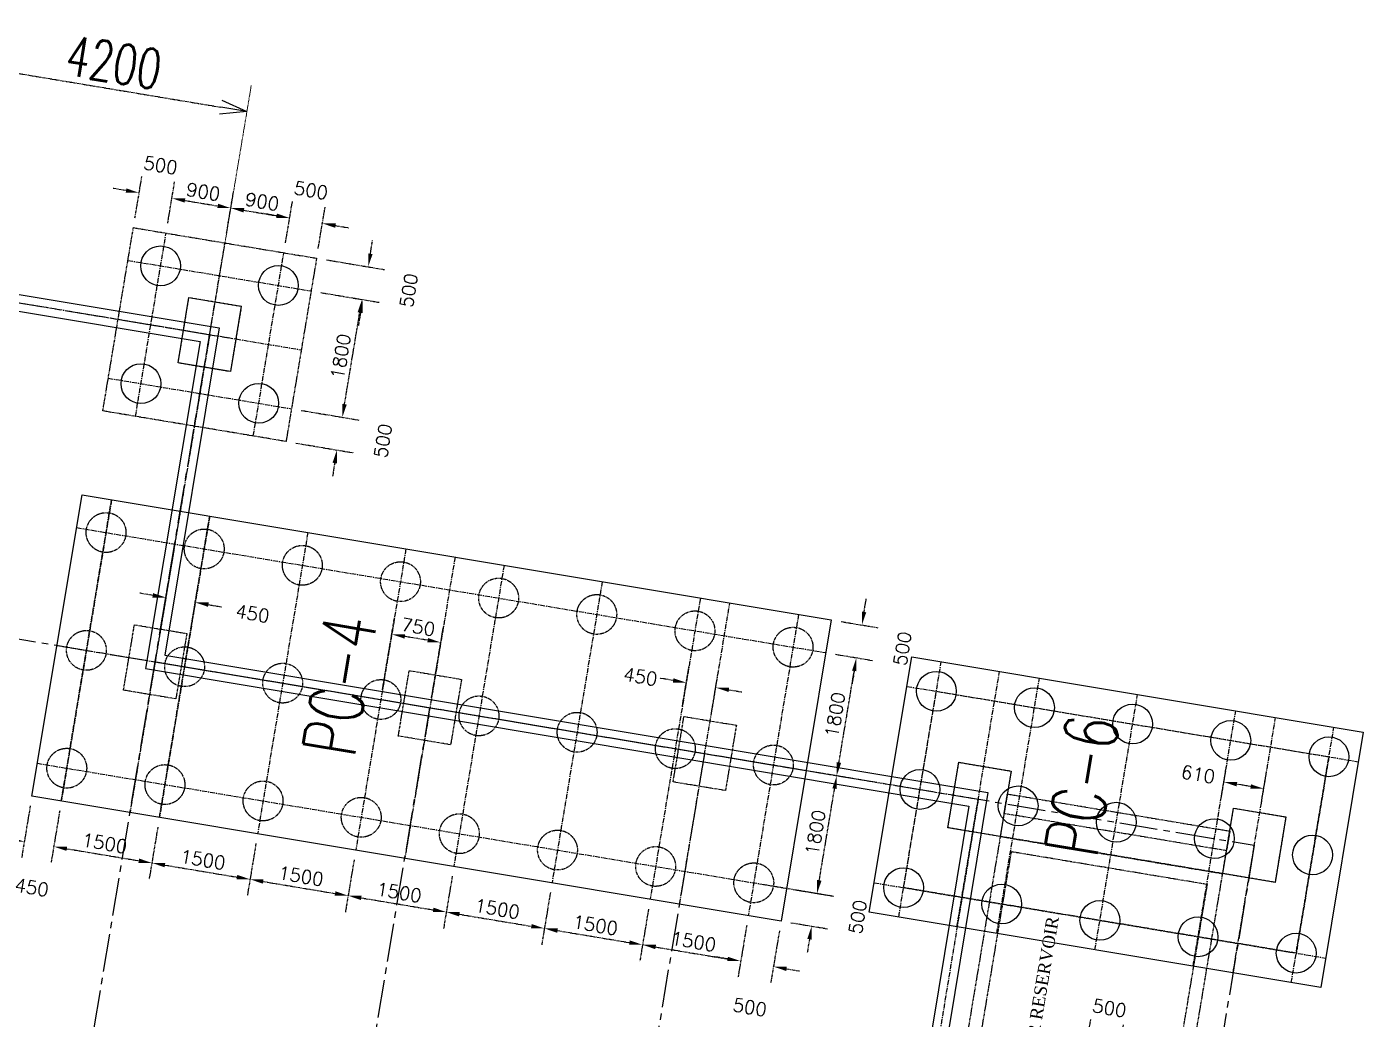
# Model space of a CAD drawing. Header units: millimetres. Extents: x 6239764 to 13047540, y 367704 to 979893.
# Drawn here: x 6360927 to 6381076, y 456734 to 471692 of the extents above; entities that cross this region are included whole.
import ezdxf

# ---------------------------------------------------------------- set-up
doc = ezdxf.new("R2010")
doc.units = ezdxf.units.MM
doc.header["$LTSCALE"] = 300
for name, pattern in [('CENTER2', [28.575, 19.05, -3.175, 3.175, -3.175]), ('CENTERX2', [4, 2.5, -0.5, 0.5, -0.5]), ('G', [2, 1.25, -0.25, 0.25, -0.25]), ('K', [2.5, 1.25, -0.25, 0.25, -0.25, 0.25, -0.25])]:
    doc.linetypes.add(name, pattern=pattern)
for name, color, linetype in [('01', 3, 'Continuous'), ('05', 1, 'G'), ('07', 6, 'K'), ('BOU', 12, 'Continuous'), ('TEXT', 7, 'Continuous')]:
    doc.layers.add(name, color=color, linetype=linetype)
doc.styles.add('1-100', font='romans.shx', dxfattribs={"height": 200})
doc.styles.get("Standard").update_dxf_attribs({"font": 'txt8.shx', "width": 0.7, "bigfont": 'hztxt_ii.shx'})
doc.styles.add('wx2', font='times.ttf')
doc.dimstyles.new('1-100', dxfattribs={"dimtxt": 210, "dimasz": 200, "dimexe": 250, "dimexo": 150, "dimgap": 75, "dimtad": 1, "dimdec": 0, "dimzin": 3, "dimdsep": 46, "dimtxsty": '1-100', "dimcen": 0.09, "dimclrd": 161, "dimclre": 161, "dimclrt": 161, "dimadec": 0, "dimazin": 0, "dimtfac": 1, "dimtdec": 0, "dimtofl": 0, "dimtmove": 2, "dimatfit": 3, "dimfxl": 1, "dimtolj": 1, "dimtzin": 0, "dimarcsym": 0})
doc.dimstyles.new('STANDARD$0', dxfattribs={"dimscale": 200, "dimtxt": 3, "dimasz": 2, "dimexe": 2, "dimexo": 2, "dimgap": 0.5, "dimtad": 1, "dimdec": 0, "dimdsep": 46, "dimtxsty": 'Standard', "dimblk": 'OPEN30', "dimcen": 0, "dimclrd": 256, "dimclre": 256, "dimclrt": 256, "dimadec": 0, "dimazin": 0, "dimtfac": 1, "dimtdec": 0, "dimtmove": 0, "dimatfit": 3, "dimldrblk": 'OPEN30', "dimfxl": 2, "dimlwd": 25, "dimlwe": 15, "dimarcsym": 0})

# ---------------------------------------------------------------- blocks, each defined once
blk = doc.blocks.new('*D480')
at = {"layer": '07', "color": 161, "lineweight": -2, "ltscale": 0.1, "transparency": 16777216}
for p, q in [((6376827, 455888), (6376968, 456733)), ((6377320, 455806), (6377461, 456651)), ((6376730, 456520), (6376533, 456553)), ((6377618, 456372), (6377815, 456339))]:
    blk.add_line(p, q, dxfattribs=at)
at = {"layer": '07', "color": 161, "ltscale": 0.1, "transparency": 16777216}
for points in [[(6376735, 456553), (6376724, 456487), (6376927, 456487)], [(6377623, 456405), (6377612, 456339), (6377420, 456405)]]:
    blk.add_solid(points, dxfattribs=at)
at = {"layer": 'Defpoints', "color": 0, "ltscale": 0.1, "transparency": 16777216}
for p in [(6377420, 456405), (6376803, 455740), (6377296, 455658)]:
    blk.add_point(p, dxfattribs=at)
at = {"layer": '07', "color": 161, "ltscale": 0.1, "transparency": 16777216, "insert": (6377250, 456902), "char_height": 200, "attachment_point": 5, "rotation": 350.53, "style": '1-100'}
blk.add_mtext('\\A1;500', dxfattribs=at)
blk = doc.blocks.new('*D487')
at = {"layer": '07', "color": 161, "lineweight": -2, "ltscale": 0.1, "transparency": 16777216}
for p, q in [((6378939, 460098), (6379015, 460556)), ((6379540, 459998), (6379617, 460456)), ((6379378, 460242), (6379171, 460277))]:
    blk.add_line(p, q, dxfattribs=at)
at = {"layer": '07', "color": 161, "ltscale": 0.1, "transparency": 16777216}
for points in [[(6379177, 460310), (6379166, 460244), (6378974, 460310)], [(6379384, 460275), (6379373, 460209), (6379576, 460209)]]:
    blk.add_solid(points, dxfattribs=at)
at = {"layer": 'Defpoints', "color": 0, "ltscale": 0.1, "transparency": 16777216}
for p in [(6378974, 460310), (6378914, 459950), (6379516, 459850)]:
    blk.add_point(p, dxfattribs=at)
at = {"layer": '07', "color": 161, "ltscale": 0.1, "transparency": 16777216, "insert": (6378586, 460426), "char_height": 200, "attachment_point": 5, "rotation": 350.53, "style": '1-100'}
blk.add_mtext('\\A1;610', dxfattribs=at)
blk = doc.blocks.new('*D488')
at = {"layer": '07', "color": 161, "lineweight": -2, "ltscale": 0.1, "transparency": 16777216}
for p, q in [((6371781, 458149), (6371649, 457363)), ((6372274, 458067), (6372143, 457281)), ((6371493, 457643), (6371296, 457676)), ((6372381, 457495), (6372578, 457462))]:
    blk.add_line(p, q, dxfattribs=at)
at = {"layer": '07', "color": 161, "ltscale": 0.1, "transparency": 16777216}
for points in [[(6371499, 457676), (6371488, 457610), (6371691, 457610)], [(6372386, 457528), (6372376, 457462), (6372184, 457528)]]:
    blk.add_solid(points, dxfattribs=at)
at = {"layer": 'Defpoints', "color": 0, "ltscale": 0.1, "transparency": 16777216}
for p in [(6371805, 458297), (6372298, 458215), (6372184, 457528)]:
    blk.add_point(p, dxfattribs=at)
at = {"layer": '07', "color": 161, "ltscale": 0.1, "transparency": 16777216, "insert": (6371828, 456915), "char_height": 200, "attachment_point": 5, "rotation": 350.53, "style": '1-100'}
blk.add_mtext('\\A1;500', dxfattribs=at)
blk = doc.blocks.new('*D489')
at = {"layer": '07', "color": 161, "lineweight": -2, "ltscale": 0.1, "transparency": 16777216}
for p, q in [((6370301, 458396), (6370170, 457610)), ((6371781, 458149), (6371649, 457363)), ((6370408, 457824), (6371493, 457643))]:
    blk.add_line(p, q, dxfattribs=at)
at = {"layer": '07', "color": 161, "ltscale": 0.1, "transparency": 16777216}
for points in [[(6370414, 457857), (6370403, 457791), (6370211, 457857)], [(6371499, 457676), (6371488, 457610), (6371691, 457610)]]:
    blk.add_solid(points, dxfattribs=at)
at = {"layer": 'Defpoints', "color": 0, "ltscale": 0.1, "transparency": 16777216}
for p in [(6370326, 458544), (6371805, 458297), (6371691, 457610)]:
    blk.add_point(p, dxfattribs=at)
at = {"layer": '07', "color": 161, "ltscale": 0.1, "transparency": 16777216, "insert": (6370980, 457906), "char_height": 200, "attachment_point": 5, "rotation": 350.53, "style": '1-100'}
blk.add_mtext('\\A1;1500', dxfattribs=at)
blk = doc.blocks.new('*D490')
at = {"layer": '07', "color": 161, "lineweight": -2, "ltscale": 0.1, "transparency": 16777216}
for p, q in [((6368821, 458643), (6368690, 457857)), ((6370301, 458396), (6370170, 457610)), ((6368929, 458071), (6370014, 457890))]:
    blk.add_line(p, q, dxfattribs=at)
at = {"layer": '07', "color": 161, "ltscale": 0.1, "transparency": 16777216}
for points in [[(6368934, 458103), (6368923, 458038), (6368731, 458103)], [(6370019, 457922), (6370008, 457857), (6370211, 457857)]]:
    blk.add_solid(points, dxfattribs=at)
at = {"layer": 'Defpoints', "color": 0, "ltscale": 0.1, "transparency": 16777216}
for p in [(6368846, 458791), (6370326, 458544), (6370211, 457857)]:
    blk.add_point(p, dxfattribs=at)
at = {"layer": '07', "color": 161, "ltscale": 0.1, "transparency": 16777216, "insert": (6369500, 458153), "char_height": 200, "attachment_point": 5, "rotation": 350.53, "style": '1-100'}
blk.add_mtext('\\A1;1500', dxfattribs=at)
blk = doc.blocks.new('*D491')
at = {"layer": '07', "color": 161, "lineweight": -2, "ltscale": 0.1, "transparency": 16777216}
for p, q in [((6367342, 458890), (6367211, 458104)), ((6368821, 458643), (6368690, 457857)), ((6367449, 458317), (6368534, 458136))]:
    blk.add_line(p, q, dxfattribs=at)
at = {"layer": '07', "color": 161, "ltscale": 0.1, "transparency": 16777216}
for points in [[(6367455, 458350), (6367444, 458284), (6367252, 458350)], [(6368540, 458169), (6368529, 458103), (6368731, 458103)]]:
    blk.add_solid(points, dxfattribs=at)
at = {"layer": 'Defpoints', "color": 0, "ltscale": 0.1, "transparency": 16777216}
for p in [(6367367, 459038), (6368846, 458791), (6368731, 458103)]:
    blk.add_point(p, dxfattribs=at)
at = {"layer": '07', "color": 161, "ltscale": 0.1, "transparency": 16777216, "insert": (6368020, 458399), "char_height": 200, "attachment_point": 5, "rotation": 350.53, "style": '1-100'}
blk.add_mtext('\\A1;1500', dxfattribs=at)
blk = doc.blocks.new('*D492')
at = {"layer": '07', "color": 161, "lineweight": -2, "ltscale": 0.1, "transparency": 16777216}
for p, q in [((6365862, 459137), (6365731, 458350)), ((6367342, 458890), (6367211, 458104)), ((6365970, 458564), (6367055, 458383))]:
    blk.add_line(p, q, dxfattribs=at)
at = {"layer": '07', "color": 161, "ltscale": 0.1, "transparency": 16777216}
for points in [[(6365975, 458597), (6365964, 458531), (6365772, 458597)], [(6367060, 458416), (6367049, 458350), (6367252, 458350)]]:
    blk.add_solid(points, dxfattribs=at)
at = {"layer": 'Defpoints', "color": 0, "ltscale": 0.1, "transparency": 16777216}
for p in [(6365887, 459285), (6367367, 459038), (6367252, 458350)]:
    blk.add_point(p, dxfattribs=at)
at = {"layer": '07', "color": 161, "ltscale": 0.1, "transparency": 16777216, "insert": (6366541, 458646), "char_height": 200, "attachment_point": 5, "rotation": 350.53, "style": '1-100'}
blk.add_mtext('\\A1;1500', dxfattribs=at)
blk = doc.blocks.new('*D493')
at = {"layer": '07', "color": 161, "lineweight": -2, "ltscale": 0.1, "transparency": 16777216}
for p, q in [((6364383, 459383), (6364252, 458597)), ((6365862, 459137), (6365731, 458350)), ((6364490, 458811), (6365575, 458630))]:
    blk.add_line(p, q, dxfattribs=at)
at = {"layer": '07', "color": 161, "ltscale": 0.1, "transparency": 16777216}
for points in [[(6364496, 458844), (6364485, 458778), (6364293, 458844)], [(6365581, 458663), (6365570, 458597), (6365772, 458597)]]:
    blk.add_solid(points, dxfattribs=at)
at = {"layer": 'Defpoints', "color": 0, "ltscale": 0.1, "transparency": 16777216}
for p in [(6364407, 459531), (6365887, 459285), (6365772, 458597)]:
    blk.add_point(p, dxfattribs=at)
at = {"layer": '07', "color": 161, "ltscale": 0.1, "transparency": 16777216, "insert": (6365061, 458893), "char_height": 200, "attachment_point": 5, "rotation": 350.53, "style": '1-100'}
blk.add_mtext('\\A1;1500', dxfattribs=at)
blk = doc.blocks.new('*D494')
at = {"layer": '07', "color": 161, "lineweight": -2, "ltscale": 0.1, "transparency": 16777216}
for p, q in [((6362903, 459630), (6362772, 458844)), ((6364383, 459383), (6364252, 458597)), ((6363010, 459058), (6364095, 458877))]:
    blk.add_line(p, q, dxfattribs=at)
at = {"layer": '07', "color": 161, "ltscale": 0.1, "transparency": 16777216}
for points in [[(6363016, 459091), (6363005, 459025), (6362813, 459091)], [(6364101, 458910), (6364090, 458844), (6364293, 458844)]]:
    blk.add_solid(points, dxfattribs=at)
at = {"layer": 'Defpoints', "color": 0, "ltscale": 0.1, "transparency": 16777216}
for p in [(6362928, 459778), (6364407, 459531), (6364293, 458844)]:
    blk.add_point(p, dxfattribs=at)
at = {"layer": '07', "color": 161, "ltscale": 0.1, "transparency": 16777216, "insert": (6363582, 459140), "char_height": 200, "attachment_point": 5, "rotation": 350.53, "style": '1-100'}
blk.add_mtext('\\A1;1500', dxfattribs=at)
blk = doc.blocks.new('*D495')
at = {"layer": '07', "color": 161, "lineweight": -2, "ltscale": 0.1, "transparency": 16777216}
for p, q in [((6361424, 459877), (6361293, 459091)), ((6362903, 459630), (6362772, 458844)), ((6361531, 459305), (6362616, 459124))]:
    blk.add_line(p, q, dxfattribs=at)
at = {"layer": '07', "color": 161, "ltscale": 0.1, "transparency": 16777216}
for points in [[(6361536, 459337), (6361525, 459272), (6361334, 459337)], [(6362621, 459156), (6362610, 459091), (6362813, 459091)]]:
    blk.add_solid(points, dxfattribs=at)
at = {"layer": 'Defpoints', "color": 0, "ltscale": 0.1, "transparency": 16777216}
for p in [(6361448, 460025), (6362928, 459778), (6362813, 459091)]:
    blk.add_point(p, dxfattribs=at)
at = {"layer": '07', "color": 161, "ltscale": 0.1, "transparency": 16777216, "insert": (6362102, 459387), "char_height": 200, "attachment_point": 5, "rotation": 350.53, "style": '1-100'}
blk.add_mtext('\\A1;1500', dxfattribs=at)
blk = doc.blocks.new('*D496')
at = {"layer": '07', "color": 161, "lineweight": -2, "ltscale": 0.1, "transparency": 16777216}
for p, q in [((6360980, 459951), (6360849, 459165)), ((6361424, 459877), (6361293, 459091)), ((6360693, 459444), (6360495, 459477)), ((6361531, 459305), (6361728, 459272))]:
    blk.add_line(p, q, dxfattribs=at)
at = {"layer": '07', "color": 161, "ltscale": 0.1, "transparency": 16777216}
for points in [[(6360698, 459477), (6360687, 459411), (6360890, 459411)], [(6361536, 459337), (6361525, 459272), (6361334, 459337)]]:
    blk.add_solid(points, dxfattribs=at)
at = {"layer": 'Defpoints', "color": 0, "ltscale": 0.1, "transparency": 16777216}
for p in [(6361004, 460099), (6361448, 460025), (6361334, 459337)]:
    blk.add_point(p, dxfattribs=at)
at = {"layer": '07', "color": 161, "ltscale": 0.1, "transparency": 16777216, "insert": (6361003, 458721), "char_height": 200, "attachment_point": 5, "rotation": 350.53, "style": '1-100'}
blk.add_mtext('\\A1;450', dxfattribs=at)
blk = doc.blocks.new('*D497')
at = {"layer": '07', "color": 161, "lineweight": -2, "ltscale": 0.1, "transparency": 16777216}
for p, q in [((6372875, 458828), (6372908, 459026)), ((6372035, 458766), (6373089, 458590)), ((6372446, 458190), (6373007, 458097)), ((6372727, 457941), (6372694, 457743))]:
    blk.add_line(p, q, dxfattribs=at)
at = {"layer": '07', "color": 161, "ltscale": 0.1, "transparency": 16777216}
for points in [[(6372843, 458834), (6372908, 458823), (6372843, 458631)], [(6372694, 457946), (6372760, 457935), (6372760, 458138)]]:
    blk.add_solid(points, dxfattribs=at)
at = {"layer": 'Defpoints', "color": 0, "ltscale": 0.1, "transparency": 16777216}
for p in [(6371887, 458791), (6372843, 458631), (6372298, 458215)]:
    blk.add_point(p, dxfattribs=at)
at = {"layer": '07', "color": 161, "ltscale": 0.1, "transparency": 16777216, "insert": (6373455, 458276), "char_height": 200, "attachment_point": 5, "rotation": 80.53, "style": '1-100'}
blk.add_mtext('\\A1;500', dxfattribs=at)
blk = doc.blocks.new('*D498')
at = {"layer": '07', "color": 161, "lineweight": -2, "ltscale": 0.1, "transparency": 16777216}
for p, q in [((6372825, 460459), (6373385, 460366)), ((6372875, 458828), (6373106, 460209)), ((6372529, 458684), (6373089, 458590))]:
    blk.add_line(p, q, dxfattribs=at)
at = {"layer": '07', "color": 161, "ltscale": 0.1, "transparency": 16777216}
for points in [[(6373073, 460215), (6373139, 460204), (6373139, 460407)], [(6372843, 458834), (6372908, 458823), (6372843, 458631)]]:
    blk.add_solid(points, dxfattribs=at)
at = {"layer": 'Defpoints', "color": 0, "ltscale": 0.1, "transparency": 16777216}
for p in [(6372677, 460484), (6373139, 460407), (6372381, 458708)]:
    blk.add_point(p, dxfattribs=at)
at = {"layer": '07', "color": 161, "ltscale": 0.1, "transparency": 16777216, "insert": (6372818, 459548), "char_height": 200, "attachment_point": 5, "rotation": 80.53, "style": '1-100'}
blk.add_mtext('\\A1;1800', dxfattribs=at)
blk = doc.blocks.new('*D499')
at = {"layer": '07', "color": 161, "lineweight": -2, "ltscale": 0.1, "transparency": 16777216}
for p, q in [((6373121, 462235), (6373681, 462141)), ((6373172, 460604), (6373402, 461985)), ((6372825, 460459), (6373385, 460366))]:
    blk.add_line(p, q, dxfattribs=at)
at = {"layer": '07', "color": 161, "ltscale": 0.1, "transparency": 16777216}
for points in [[(6373369, 461990), (6373435, 461979), (6373435, 462182)], [(6373139, 460609), (6373204, 460598), (6373139, 460407)]]:
    blk.add_solid(points, dxfattribs=at)
at = {"layer": 'Defpoints', "color": 0, "ltscale": 0.1, "transparency": 16777216}
for p in [(6372973, 462259), (6373435, 462182), (6372677, 460484)]:
    blk.add_point(p, dxfattribs=at)
at = {"layer": '07', "color": 161, "ltscale": 0.1, "transparency": 16777216, "insert": (6373114, 461323), "char_height": 200, "attachment_point": 5, "rotation": 80.53, "style": '1-100'}
blk.add_mtext('\\A1;1800', dxfattribs=at)
blk = doc.blocks.new('*D500')
at = {"layer": '07', "color": 161, "lineweight": -2, "ltscale": 0.1, "transparency": 16777216}
for p, q in [((6373550, 462873), (6373583, 463070)), ((6373203, 462728), (6373764, 462634)), ((6373121, 462235), (6373681, 462141)), ((6373402, 461985), (6373369, 461788))]:
    blk.add_line(p, q, dxfattribs=at)
at = {"layer": '07', "color": 161, "ltscale": 0.1, "transparency": 16777216}
for points in [[(6373517, 462878), (6373583, 462867), (6373517, 462675)], [(6373369, 461990), (6373435, 461979), (6373435, 462182)]]:
    blk.add_solid(points, dxfattribs=at)
at = {"layer": 'Defpoints', "color": 0, "ltscale": 0.1, "transparency": 16777216}
for p in [(6373055, 462752), (6373517, 462675), (6372973, 462259)]:
    blk.add_point(p, dxfattribs=at)
at = {"layer": '07', "color": 161, "ltscale": 0.1, "transparency": 16777216, "insert": (6374129, 462320), "char_height": 200, "attachment_point": 5, "rotation": 80.53, "style": '1-100'}
blk.add_mtext('\\A1;500', dxfattribs=at)
blk = doc.blocks.new('*D501')
at = {"layer": '07', "color": 161, "lineweight": -2, "ltscale": 0.1, "transparency": 16777216}
for p, q in [((6370811, 461454), (6370911, 462054)), ((6370673, 461840), (6370475, 461873)), ((6371255, 461380), (6371355, 461980)), ((6371511, 461700), (6371708, 461667))]:
    blk.add_line(p, q, dxfattribs=at)
at = {"layer": '07', "color": 161, "ltscale": 0.1, "transparency": 16777216}
for points in [[(6370678, 461873), (6370667, 461807), (6370870, 461807)], [(6371517, 461733), (6371506, 461667), (6371314, 461733)]]:
    blk.add_solid(points, dxfattribs=at)
at = {"layer": 'Defpoints', "color": 0, "ltscale": 0.1, "transparency": 16777216}
for p in [(6370870, 461807), (6370786, 461306), (6371230, 461232)]:
    blk.add_point(p, dxfattribs=at)
at = {"layer": '07', "color": 161, "ltscale": 0.1, "transparency": 16777216, "insert": (6370179, 461897), "char_height": 200, "attachment_point": 5, "rotation": 350.53, "style": '1-100'}
blk.add_mtext('\\A1;450', dxfattribs=at)
blk = doc.blocks.new('*D502')
at = {"layer": '07', "color": 161, "lineweight": -2, "ltscale": 0.1, "transparency": 16777216}
for p, q in [((6366290, 461701), (6366471, 462783)), ((6367030, 461578), (6367210, 462659)), ((6366972, 462446), (6366627, 462503))]:
    blk.add_line(p, q, dxfattribs=at)
at = {"layer": '07', "color": 161, "ltscale": 0.1, "transparency": 16777216}
for points in [[(6366632, 462536), (6366621, 462471), (6366429, 462536)], [(6366977, 462479), (6366966, 462413), (6367169, 462413)]]:
    blk.add_solid(points, dxfattribs=at)
at = {"layer": 'Defpoints', "color": 0, "ltscale": 0.1, "transparency": 16777216}
for p in [(6366429, 462536), (6366265, 461553), (6367005, 461430)]:
    blk.add_point(p, dxfattribs=at)
at = {"layer": '07', "color": 161, "ltscale": 0.1, "transparency": 16777216, "insert": (6366828, 462647), "char_height": 200, "attachment_point": 5, "rotation": 350.53, "style": '1-100'}
blk.add_mtext('\\A1;750', dxfattribs=at)
blk = doc.blocks.new('*D503')
at = {"layer": '07', "color": 161, "lineweight": -2, "ltscale": 0.1, "transparency": 16777216}
for p, q in [((6362969, 462762), (6363065, 463336)), ((6363413, 462688), (6363509, 463262)), ((6362827, 463123), (6362630, 463156)), ((6363665, 462983), (6363862, 462950))]:
    blk.add_line(p, q, dxfattribs=at)
at = {"layer": '07', "color": 161, "ltscale": 0.1, "transparency": 16777216}
for points in [[(6362832, 463156), (6362821, 463090), (6363024, 463090)], [(6363671, 463016), (6363660, 462950), (6363468, 463016)]]:
    blk.add_solid(points, dxfattribs=at)
at = {"layer": 'Defpoints', "color": 0, "ltscale": 0.1, "transparency": 16777216}
for p in [(6363468, 463016), (6362945, 462614), (6363389, 462540)]:
    blk.add_point(p, dxfattribs=at)
at = {"layer": '07', "color": 161, "ltscale": 0.1, "transparency": 16777216, "insert": (6364331, 462848), "char_height": 200, "attachment_point": 5, "rotation": 350.53, "style": '1-100'}
blk.add_mtext('\\A1;450', dxfattribs=at)
blk = doc.blocks.new('*D504')
at = {"layer": '07', "color": 161, "lineweight": -2, "ltscale": 0.1, "transparency": 16777216}
for p, q in [((6365718, 466004), (6365751, 466201)), ((6365066, 465910), (6365932, 465765)), ((6364984, 465417), (6365849, 465272)), ((6365570, 465116), (6365537, 464919))]:
    blk.add_line(p, q, dxfattribs=at)
at = {"layer": '07', "color": 161, "ltscale": 0.1, "transparency": 16777216}
for points in [[(6365685, 466009), (6365751, 465998), (6365685, 465807)], [(6365537, 465122), (6365603, 465111), (6365603, 465313)]]:
    blk.add_solid(points, dxfattribs=at)
at = {"layer": 'Defpoints', "color": 0, "ltscale": 0.1, "transparency": 16777216}
for p in [(6364918, 465935), (6365685, 465807), (6364836, 465441)]:
    blk.add_point(p, dxfattribs=at)
at = {"layer": '07', "color": 161, "ltscale": 0.1, "transparency": 16777216, "insert": (6366297, 465451), "char_height": 200, "attachment_point": 5, "rotation": 80.53, "style": '1-100'}
blk.add_mtext('\\A1;500', dxfattribs=at)
blk = doc.blocks.new('*D505')
at = {"layer": '07', "color": 161, "lineweight": -2, "ltscale": 0.1, "transparency": 16777216}
for p, q in [((6365362, 467685), (6366228, 467541)), ((6365718, 466004), (6365948, 467385)), ((6365066, 465910), (6365932, 465765))]:
    blk.add_line(p, q, dxfattribs=at)
at = {"layer": '07', "color": 161, "ltscale": 0.1, "transparency": 16777216}
for points in [[(6365916, 467390), (6365981, 467379), (6365981, 467582)], [(6365685, 466009), (6365751, 465998), (6365685, 465807)]]:
    blk.add_solid(points, dxfattribs=at)
at = {"layer": 'Defpoints', "color": 0, "ltscale": 0.1, "transparency": 16777216}
for p in [(6365214, 467710), (6365981, 467582), (6364918, 465935)]:
    blk.add_point(p, dxfattribs=at)
at = {"layer": '07', "color": 161, "ltscale": 0.1, "transparency": 16777216, "insert": (6365661, 466723), "char_height": 200, "attachment_point": 5, "rotation": 80.53, "style": '1-100'}
blk.add_mtext('\\A1;1800', dxfattribs=at)
blk = doc.blocks.new('*D506')
at = {"layer": '07', "color": 161, "lineweight": -2, "ltscale": 0.1, "transparency": 16777216}
for p, q in [((6366107, 468271), (6366140, 468468)), ((6365444, 468179), (6366321, 468032)), ((6365362, 467685), (6366239, 467539)), ((6365959, 467383), (6365926, 467186))]:
    blk.add_line(p, q, dxfattribs=at)
at = {"layer": '07', "color": 161, "ltscale": 0.1, "transparency": 16777216}
for points in [[(6366075, 468276), (6366140, 468265), (6366075, 468073)], [(6365926, 467388), (6365992, 467377), (6365992, 467580)]]:
    blk.add_solid(points, dxfattribs=at)
at = {"layer": 'Defpoints', "color": 0, "ltscale": 0.1, "transparency": 16777216}
for p in [(6365296, 468203), (6366075, 468073), (6365214, 467710)]:
    blk.add_point(p, dxfattribs=at)
at = {"layer": '07', "color": 161, "ltscale": 0.1, "transparency": 16777216, "insert": (6366687, 467718), "char_height": 200, "attachment_point": 5, "rotation": 80.53, "style": '1-100'}
blk.add_mtext('\\A1;500', dxfattribs=at)
blk = doc.blocks.new('*D507')
at = {"layer": '07', "color": 161, "lineweight": -2, "ltscale": 0.1, "transparency": 16777216}
for p, q in [((6364693, 468843), (6364496, 468876)), ((6364828, 468433), (6364932, 469057)), ((6365321, 468351), (6365425, 468975)), ((6365581, 468695), (6365778, 468662))]:
    blk.add_line(p, q, dxfattribs=at)
at = {"layer": '07', "color": 161, "ltscale": 0.1, "transparency": 16777216}
for points in [[(6364699, 468876), (6364688, 468810), (6364891, 468810)], [(6365587, 468728), (6365576, 468662), (6365384, 468728)]]:
    blk.add_solid(points, dxfattribs=at)
at = {"layer": 'Defpoints', "color": 0, "ltscale": 0.1, "transparency": 16777216}
for p in [(6365384, 468728), (6364803, 468286), (6365296, 468203)]:
    blk.add_point(p, dxfattribs=at)
at = {"layer": '07', "color": 161, "ltscale": 0.1, "transparency": 16777216, "insert": (6365213, 469226), "char_height": 200, "attachment_point": 5, "rotation": 350.53, "style": '1-100'}
blk.add_mtext('\\A1;500', dxfattribs=at)
blk = doc.blocks.new('*D508')
at = {"layer": '07', "color": 161, "lineweight": -2, "ltscale": 0.1, "transparency": 16777216}
for p, q in [((6363940, 468582), (6364044, 469205)), ((6364200, 468926), (6364693, 468843)), ((6364828, 468433), (6364932, 469057))]:
    blk.add_line(p, q, dxfattribs=at)
at = {"layer": '07', "color": 161, "ltscale": 0.1, "transparency": 16777216}
for points in [[(6364206, 468959), (6364195, 468893), (6364003, 468959)], [(6364699, 468876), (6364688, 468810), (6364891, 468810)]]:
    blk.add_solid(points, dxfattribs=at)
at = {"layer": 'Defpoints', "color": 0, "ltscale": 0.1, "transparency": 16777216}
for p in [(6364891, 468810), (6363915, 468434), (6364803, 468286)]:
    blk.add_point(p, dxfattribs=at)
at = {"layer": '07', "color": 161, "ltscale": 0.1, "transparency": 16777216, "insert": (6364476, 469057), "char_height": 200, "attachment_point": 5, "rotation": 350.53, "style": '1-100'}
blk.add_mtext('\\A1;900', dxfattribs=at)
blk = doc.blocks.new('*D509')
at = {"layer": '07', "color": 161, "lineweight": -2, "ltscale": 0.1, "transparency": 16777216}
for p, q in [((6363052, 468730), (6363156, 469353)), ((6363940, 468582), (6364044, 469205)), ((6363313, 469074), (6363806, 468991))]:
    blk.add_line(p, q, dxfattribs=at)
at = {"layer": '07', "color": 161, "ltscale": 0.1, "transparency": 16777216}
for points in [[(6363318, 469107), (6363307, 469041), (6363115, 469107)], [(6363811, 469024), (6363800, 468959), (6364003, 468959)]]:
    blk.add_solid(points, dxfattribs=at)
at = {"layer": 'Defpoints', "color": 0, "ltscale": 0.1, "transparency": 16777216}
for p in [(6364003, 468959), (6363028, 468582), (6363915, 468434)]:
    blk.add_point(p, dxfattribs=at)
at = {"layer": '07', "color": 161, "ltscale": 0.1, "transparency": 16777216, "insert": (6363588, 469205), "char_height": 200, "attachment_point": 5, "rotation": 350.53, "style": '1-100'}
blk.add_mtext('\\A1;900', dxfattribs=at)
blk = doc.blocks.new('*D510')
at = {"layer": '07', "color": 161, "lineweight": -2, "ltscale": 0.1, "transparency": 16777216}
for p, q in [((6362559, 468812), (6362663, 469435)), ((6363052, 468730), (6363156, 469353)), ((6362425, 469222), (6362228, 469255)), ((6363313, 469074), (6363510, 469041))]:
    blk.add_line(p, q, dxfattribs=at)
at = {"layer": '07', "color": 161, "ltscale": 0.1, "transparency": 16777216}
for points in [[(6362430, 469255), (6362419, 469189), (6362622, 469189)], [(6363318, 469107), (6363307, 469041), (6363115, 469107)]]:
    blk.add_solid(points, dxfattribs=at)
at = {"layer": 'Defpoints', "color": 0, "ltscale": 0.1, "transparency": 16777216}
for p in [(6363115, 469107), (6362535, 468664), (6363028, 468582)]:
    blk.add_point(p, dxfattribs=at)
at = {"layer": '07', "color": 161, "ltscale": 0.1, "transparency": 16777216, "insert": (6362945, 469604), "char_height": 200, "attachment_point": 5, "rotation": 350.53, "style": '1-100'}
blk.add_mtext('\\A1;500', dxfattribs=at)
blk = doc.blocks.new('_Open30')
at = {"color": 0, "linetype": 'ByBlock', "lineweight": -2}
for p, q in [((-1, 0.268), (0, 0)), ((0, 0), (-1, -0.268)), ((0, 0), (-1, 0))]:
    blk.add_line(p, q, dxfattribs=at)
blk = doc.blocks.new('*D422')
at = {"layer": '07', "lineweight": 15, "ltscale": 0.1, "transparency": 16777216}
for p, q in [((6359608, 468138), (6360169, 471499)), ((6363751, 467447), (6364312, 470808))]:
    blk.add_line(p, q, dxfattribs=at)
at = {"layer": '07', "lineweight": 25, "ltscale": 0.1, "transparency": 16777216}
blk.add_line((6360498, 471039), (6363851, 470480), dxfattribs=at)
at = {"layer": 'Defpoints', "color": 0, "ltscale": 0.1, "transparency": 16777216}
for p in [(6364246, 470414), (6359542, 467744), (6363685, 467053)]:
    blk.add_point(p, dxfattribs=at)
at = {"layer": '07', "lineweight": 25, "ltscale": 0.1, "transparency": 16777216, "xscale": 400, "yscale": 400, "zscale": 400}
for p, rotation in [((6360103, 471105), 170.5300000032893), ((6364246, 470414), 350.5300000032893)]:
    blk.add_blockref('_Open30', p, dxfattribs=dict(at, rotation=rotation))
at = {"layer": '07', "ltscale": 0.1, "transparency": 16777216, "insert": (6362240, 471154), "char_height": 600, "attachment_point": 5, "rotation": 350.53}
blk.add_mtext('4200', dxfattribs=at)

msp = doc.modelspace()

# ---------------------------------------------------------------- linework, layer by layer
at = {"color": 8, "linetype": 'CENTERX2', "ltscale": 0.1}
for p, q in [((6362567, 465819.8), (6363027.7, 468581.7)), ((6363454.7, 465671.7), (6363915.4, 468433.6)), ((6364342.5, 465523.7), (6364803.2, 468285.5)), ((6362452.2, 468170.7), (6365214.1, 467710.1)), ((6362304.2, 467283), (6365066, 466822.3)), ((6362156.1, 466395.3), (6364917.9, 465934.6)), ((6361448.3, 460024.9), (6362205.2, 464562.2)), ((6362205.2, 464562.2), (6361448.3, 460024.9)), ((6363240.9, 464389.5), (6362484, 459852.1)), ((6362927.9, 459778.1), (6363684.7, 464315.4)), ((6363684.7, 464315.4), (6362927.9, 459778.1)), ((6361679, 464143.1), (6372973, 462259.2)), ((6365164.3, 464068.6), (6364407.4, 459531.3)), ((6366643.8, 463821.8), (6365887, 459284.5)), ((6367383.6, 463698.4), (6366626.8, 459161.1)), ((6368123.4, 463575), (6367366.5, 459037.7)), ((6369602.9, 463328.2), (6368846.1, 458790.9)), ((6371082.5, 463081.4), (6370325.7, 458544.1)), ((6370769.5, 458470.1), (6371526.4, 463007.4)), ((6372562.1, 462834.6), (6371805.2, 458297.3)), ((6361382.9, 462367.6), (6372676.8, 460483.7)), ((6374072.3, 458274), (6374714, 462120.9)), ((6374950.2, 458127.6), (6375591.8, 461974.4)), ((6375551.8, 458027.2), (6376193.5, 461874.1)), ((6374196, 461751), (6381002, 460615.8)), ((6377031.4, 457780.4), (6377673.1, 461627.3)), ((6378511, 457533.6), (6379152.6, 461380.5)), ((6379112.6, 457433.3), (6379754.3, 461280.1)), ((6379990.5, 457286.8), (6380632.2, 461133.7)), ((6361086.7, 460592.1), (6372380.7, 458708.2)), ((6373702.5, 458791.9), (6380508.4, 457656.6))]:
    msp.add_line(p, q, dxfattribs=at)
at = {"color": 141, "ltscale": 0.1}
for p, q in [((6363372.8, 467611.7), (6364161.9, 467480)), ((6374813.9, 459620.3), (6374978.4, 460606.7)), ((6374978.4, 460606.7), (6375767.5, 460475.1)), ((6378956.7, 458929.3), (6379121.2, 459915.7)), ((6379121.2, 459915.7), (6379910.3, 459784.1))]:
    msp.add_line(p, q, dxfattribs=at)
at = {"color": 8, "linetype": 'CENTERX2', "ltscale": 0.1}
msp.add_lwpolyline([(6357717.5, 468048.1), (6363685.1, 467052.7), (6362862.4, 462120.8), (6375271, 460051), (6373316.3, 448211.2), (6352602.5, 451666.4), (6354576.9, 463502.9)], dxfattribs=at)
at = {"color": 141, "ltscale": 0.1}
msp.add_lwpolyline([(6373628.4, 458348), (6374270.1, 462194.9), (6381076.1, 461059.6), (6380434.4, 457212.8)], close=True, dxfattribs=at)
at = {"color": 8, "linetype": 'CENTERX2', "ltscale": 0.1}
msp.add_lwpolyline([(6374146.3, 458717.9), (6374639.9, 461677), (6380558.1, 460689.8), (6380064.6, 457730.7)], close=True, dxfattribs=at)
at = {"color": 22, "ltscale": 0.1}
for centre in [(6362945.4, 468088.5), (6364720.9, 467792.3), (6362649.3, 466313), (6364424.7, 466016.8), (6374639.9, 461677), (6376119.5, 461430.2), (6377599, 461183.4), (6379078.6, 460936.6), (6380558.1, 460689.8), (6374393.1, 460197.4), (6375872.7, 459950.6), (6377352.2, 459703.8), (6378831.8, 459457), (6380311.3, 459210.2), (6374146.3, 458717.9), (6375625.9, 458471.1), (6377105.4, 458224.3), (6378585, 457977.5), (6380064.6, 457730.7)]:
    msp.add_circle(centre, 300, dxfattribs=at)
at = {"layer": '01', "linetype": 'CENTER2', "ltscale": 0.1}
for p, q in [((6359838.2, 467694.3), (6363981, 467003.3)), ((6358839.6, 438004), (6363759.1, 467496.5)), ((6354576.9, 463502.9), (6379433.5, 459356.7)), ((6362982.4, 437313), (6367005.2, 461429.8)), ((6367125.2, 436621.9), (6371148, 460738.7)), ((6379433.5, 459356.7), (6375484.7, 435683.8))]:
    msp.add_line(p, q, dxfattribs=at)
at = {"layer": '05', "linetype": 'Continuous', "ltscale": 0.1}
for points in [[(6363208.3, 466625.3), (6363372.8, 467611.7), (6364161.9, 467480), (6363997.4, 466493.7)], [(6374813.9, 459620.3), (6374978.4, 460606.7), (6375767.5, 460475.1), (6375603, 459488.7)], [(6378956.7, 458929.3), (6379121.2, 459915.7), (6379910.3, 459784.1), (6379745.8, 458797.7)]]:
    msp.add_lwpolyline(points, close=True, dxfattribs=at)
at = {"layer": '05', "ltscale": 0.1}
for points in [[(6363208.3, 466625.3), (6363372.8, 467611.7), (6364161.9, 467480), (6363997.4, 466493.7)], [(6362385.6, 461693.4), (6362550.1, 462679.8), (6363339.2, 462548.2), (6363174.7, 461561.8)], [(6366528.4, 461002.4), (6366692.9, 461988.8), (6367482, 461857.1), (6367317.5, 460870.8)], [(6370671.1, 460311.4), (6370835.7, 461297.7), (6371624.8, 461166.1), (6371460.2, 460179.7)], [(6374813.9, 459620.3), (6374978.4, 460606.7), (6375767.5, 460475.1), (6375603, 459488.7)], [(6375660.6, 459833.9), (6375709.9, 460129.9), (6379063.6, 459570.4), (6379014.2, 459274.5)], [(6378956.7, 458929.3), (6379121.2, 459915.7), (6379910.3, 459784.1), (6379745.8, 458797.7)]]:
    msp.add_lwpolyline(points, close=True, dxfattribs=at)
at = {"layer": '07', "color": 6, "ltscale": 0.1}
for q in [(6373793.2, 448638.6), (6378956.7, 458929.3)]:
    msp.add_line((6375603, 459488.7), q, dxfattribs=at)
for points in [[(6362073.8, 465902.1), (6362534.5, 468663.9), (6365296.3, 468203.2), (6364835.7, 465441.4)], [(6374023.3, 448802.6), (6376981.5, 448303.7), (6378726.5, 458764.9), (6375767.4, 459258.5)]]:
    msp.add_lwpolyline(points, close=True, dxfattribs=at)
at = {"layer": '07', "color": 2, "linetype": 'Continuous', "ltscale": 0.1}
for points in [[(6357738.1, 468171.4), (6363828.9, 467155.4), (6363006.3, 462223.5), (6375414.6, 460153.8), (6373419.3, 448067.3), (6352458.7, 451563.7), (6354453.6, 463523.4)], [(6357697, 467924.8), (6363541.2, 466949.9), (6362718.6, 462018.1), (6375127.3, 459948.2), (6373213.4, 448355.1), (6352746.4, 451769.1), (6354700.2, 463482.3)]]:
    msp.add_lwpolyline(points, dxfattribs=at)
at = {"layer": '07', "color": 6, "ltscale": 0.1}
msp.add_lwpolyline([(6373793.2, 448638.6), (6377146.8, 448079.2), (6378956.7, 458929.3), (6375603, 459488.7), (6373793.2, 448638.6)], dxfattribs=at)
at = {"layer": '07', "color": 22, "ltscale": 0.1}
for centre in [(6362122.9, 464069), (6363602.5, 463822.2), (6365082, 463575.4), (6366561.6, 463328.6), (6368041.1, 463081.8), (6369520.7, 462835), (6371000.2, 462588.2), (6372479.8, 462341.5), (6361826.7, 462293.6), (6363306.3, 462046.8), (6364785.9, 461800), (6366265.4, 461553.2), (6367745, 461306.4), (6369224.5, 461059.6), (6370704.1, 460812.8), (6361530.6, 460518.1), (6372183.6, 460566), (6363010.1, 460271.3), (6364489.7, 460024.5), (6365969.3, 459777.7), (6367448.8, 459530.9), (6368928.4, 459284.1), (6370407.9, 459037.3), (6371887.5, 458790.5)]:
    msp.add_circle(centre, 300, dxfattribs=at)
at = {"layer": 'BOU', "color": 141, "ltscale": 0.1}
msp.add_lwpolyline([(6361004.4, 460098.9), (6361761.3, 464636.3), (6373055.3, 462752.4), (6372298.4, 458215.1)], close=True, dxfattribs=at)

# ---------------------------------------------------------------- texts
at = {"layer": '07', "color": 6, "ltscale": 0.1, "width": 0.7}
for s, p in [('PC-4', (6365867, 460657.8)), ('PC-6', (6377060.5, 459147.9))]:
    msp.add_text(s, height=800, rotation=80.53, dxfattribs=at).set_placement(p)
at = {"layer": 'TEXT', "insert": (6376305.3, 458297.1), "char_height": 187.5, "width": 6511.448, "attachment_point": 3, "rotation": 80.53, "style": 'wx2'}
msp.add_mtext('U.WATER RESERVOIR', dxfattribs=at)

# ---------------------------------------------------------------- dimensions: what is measured, and where the dimension line sits
at = {"layer": '07', "color": 6, "ltscale": 0.1}
dim = msp.add_linear_dim(base=(6364245.7, 470413.8), p1=(6359542.3, 467743.7), p2=(6363685.1, 467052.7), angle=170.53, dimstyle='STANDARD$0', override={"dimarcsym": 1}, dxfattribs=at)
dim.commit()
dim.dimension.update_dxf_attribs({"geometry": '*D422', "text_midpoint": (6362240.2, 471153.9)})
for base, p1, p2, angle, picture, middle in [((6363115.3, 469106.6), (6362534.5, 468663.9), (6363027.7, 468581.7), 170.53, '*D510', (6362944.8, 469603.9)), ((6364003, 468958.5), (6363027.7, 468581.7), (6363915.4, 468433.6), 170.53, '*D509', (6363587.9, 469205.2)), ((6365383.9, 468728.2), (6364803.2, 468285.5), (6365296.3, 468203.2), 170.53, '*D507', (6365213.4, 469225.5)), ((6364890.7, 468810.5), (6363915.4, 468433.6), (6364803.2, 468285.5), 170.53, '*D508', (6364475.7, 469057.1)), ((6366074.5, 468073.4), (6365214.1, 467710.1), (6365296.3, 468203.2), 80.53, '*D506', (6366686.8, 467717.8)), ((6365981.3, 467582.1), (6364917.9, 465934.6), (6365214.1, 467710.1), 80.53, '*D505', (6365660.6, 466723.1)), ((6365685.1, 465806.6), (6364835.7, 465441.4), (6364917.9, 465934.6), 80.53, '*D504', (6366297.5, 465451)), ((6373517.1, 462675.3), (6372973, 462259.2), (6373055.3, 462752.4), 80.53, '*D500', (6374129.4, 462319.7)), ((6366429.4, 462536.3), (6367005.2, 461429.8), (6366265.4, 461553.2), 170.53, '*D502', (6366828.1, 462647.2)), ((6373434.8, 462182.1), (6372676.8, 460483.7), (6372973, 462259.2), 80.53, '*D499', (6373114.1, 461323.2)), ((6373138.7, 460406.7), (6372380.7, 458708.2), (6372676.8, 460483.7), 80.53, '*D498', (6372818, 459547.7)), ((6361333.6, 459337.4), (6361004.4, 460098.9), (6361448.3, 460024.9), 170.53, '*D496', (6361002.7, 458721)), ((6362813.2, 459090.6), (6361448.3, 460024.9), (6362927.9, 459778.1), 170.53, '*D495', (6362102.2, 459386.6)), ((6364292.8, 458843.8), (6362927.9, 459778.1), (6364407.4, 459531.3), 170.53, '*D494', (6363581.8, 459139.9)), ((6365772.3, 458597), (6364407.4, 459531.3), (6365887, 459284.5), 170.53, '*D493', (6365061.3, 458893.1)), ((6367251.9, 458350.2), (6365887, 459284.5), (6367366.5, 459037.7), 170.53, '*D492', (6366540.9, 458646.3)), ((6368731.4, 458103.4), (6367366.5, 459037.7), (6368846.1, 458790.9), 170.53, '*D491', (6368020.4, 458399.5)), ((6372842.5, 458631.2), (6372298.4, 458215.1), (6371887.5, 458790.5), 80.53, '*D497', (6373454.9, 458275.6)), ((6370211, 457856.7), (6368846.1, 458790.9), (6370325.7, 458544.1), 170.53, '*D490', (6369500, 458152.7)), ((6371690.5, 457609.9), (6370325.7, 458544.1), (6371805.2, 458297.3), 170.53, '*D489', (6370979.6, 457905.9)), ((6372183.7, 457527.6), (6371805.2, 458297.3), (6372298.4, 458215.1), 170.53, '*D488', (6371828.1, 456915.3)), ((6377420.3, 456404.6), (6376802.6, 455740.3), (6377295.8, 455658), 170.53, '*D480', (6377249.8, 456902))]:
    dim = msp.add_linear_dim(base=base, p1=p1, p2=p2, angle=angle, dimstyle='1-100', dxfattribs=at)
    dim.commit()
    dim.dimension.update_dxf_attribs({"geometry": picture, "text_midpoint": middle})
for base, p1, p2, picture, middle in [((6363467.9, 463015.8), (6362944.7, 462614), (6363388.6, 462539.9), '*D503', (6364330.5, 462848.1)), ((6370869.9, 461807.1), (6371230.2, 461231.9), (6370786.4, 461306), '*D501', (6370179.3, 461897)), ((6378974, 460309.8), (6379515.7, 459849.9), (6378914.1, 459950.2), '*D487', (6378585.7, 460425.5))]:
    dim = msp.add_linear_dim(base=base, p1=p1, p2=p2, angle=170.53, dimstyle='1-100', dxfattribs=at)
    dim.commit()
    dim.dimension.update_dxf_attribs({"geometry": picture, "text_midpoint": middle, "dimtype": 160})

doc.saveas('drawing.dxf')
